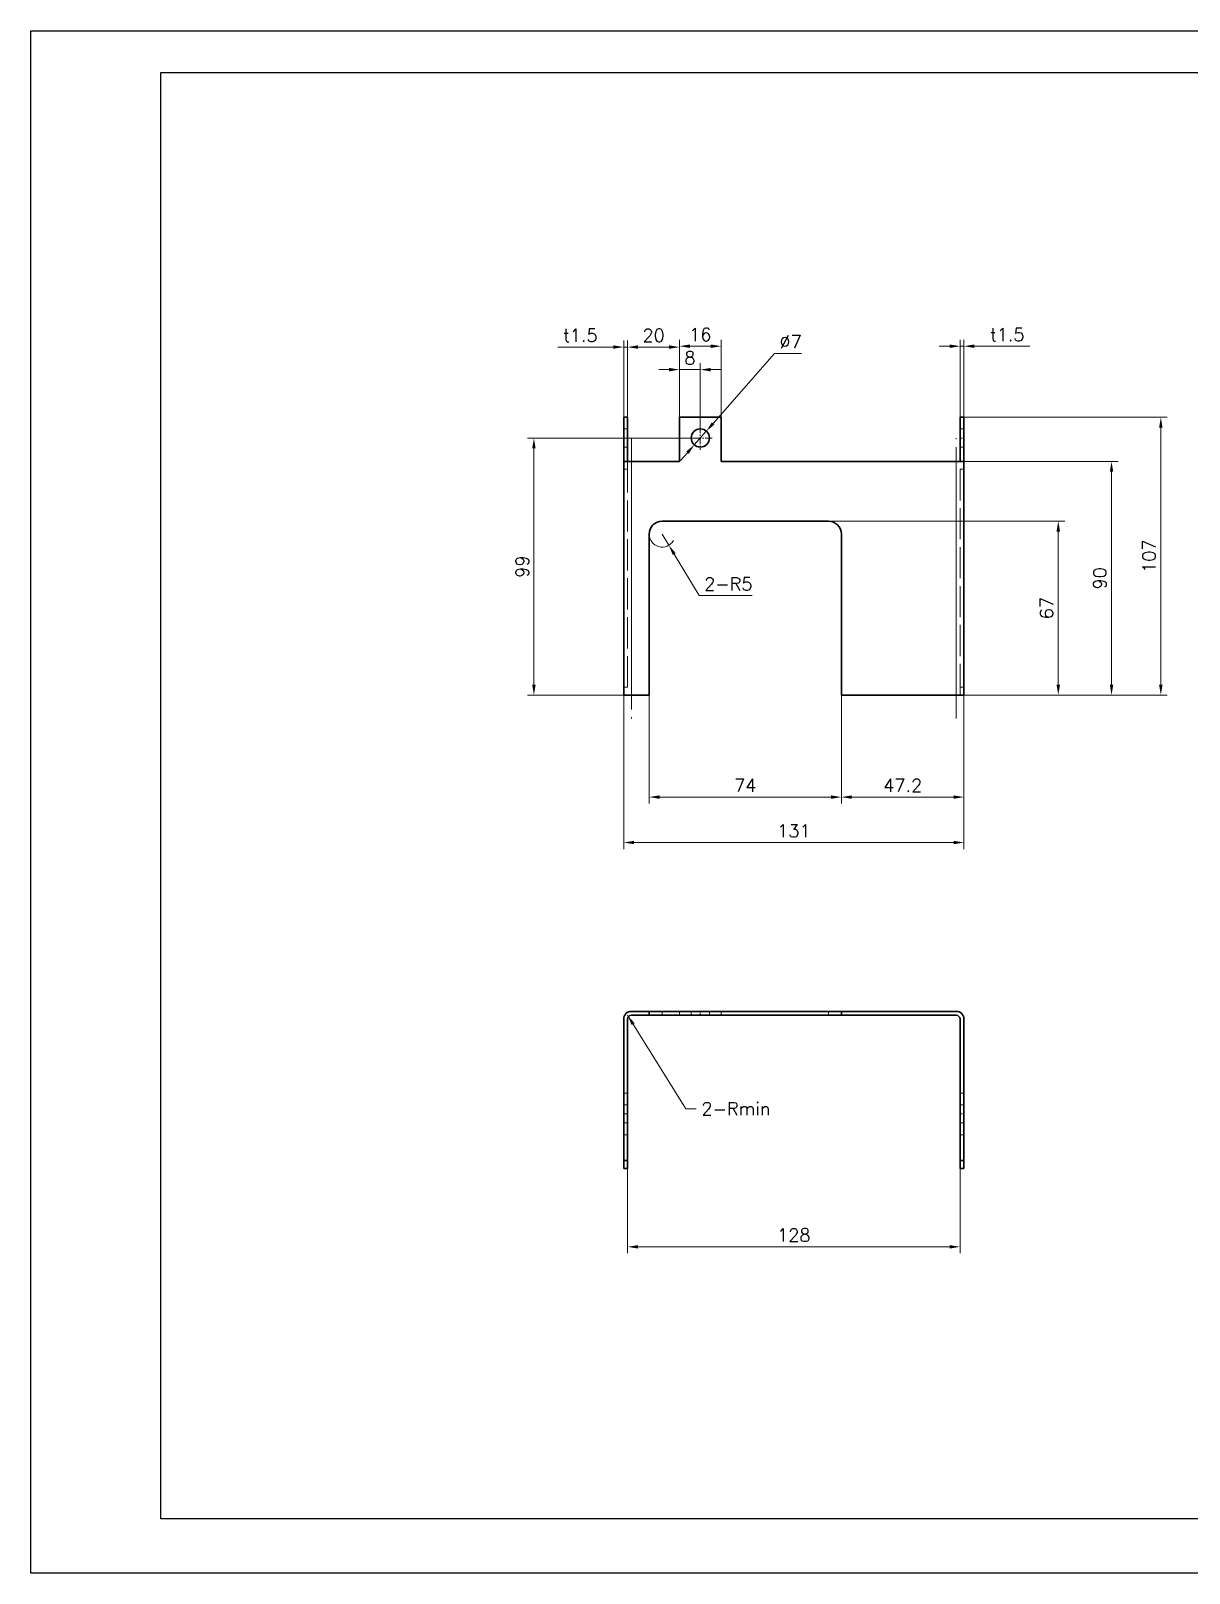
# Model space of a CAD drawing. Extents: x 337 to 133961, y -16604 to 10647.
# Drawn here: x 64372 to 64818, y 3892 to 4486 of the extents above; entities that cross this region are included whole.
import ezdxf
from ezdxf.enums import TextEntityAlignment as Align

# ---------------------------------------------------------------- set-up
doc = ezdxf.new("R2010")
doc.units = 0
for name, pattern in [('CENTER2', [28.575, 19.05, -3.175, 3.175, -3.175]), ('DASHDOT', [18.5, 12, -3, 0.5, -3]), ('DASHED', [15, 12, -3]), ('HIDDEN2', [4.7625, 3.175, -1.5875])]:
    doc.linetypes.add(name, pattern=pattern)
doc.layers.get('0').update_dxf_attribs({"linetype": 'CONTINUOUS'})
doc.layers.get('Defpoints').update_dxf_attribs({"linetype": 'CONTINUOUS'})
doc.layers.add('A3', color=7, linetype='CONTINUOUS')
for name, color, linetype, lineweight in [('DIM', 71, 'CONTINUOUS', 13), ('中心线', 2, 'CENTER2', 13), ('虚线', 1, 'HIDDEN2', 13)]:
    doc.layers.add(name, color=color, linetype=linetype, lineweight=lineweight)
doc.styles.add('CH-1', font='FSGB2312.ttf', dxfattribs={"height": 3})
doc.styles.get("Standard").update_dxf_attribs({"font": 'txt.shx', "bigfont": 'bigfont.shx'})
doc.dimstyles.new('副本2', dxfattribs={"dimscale": 2, "dimtxt": 2.5, "dimasz": 2, "dimexe": 1.25, "dimexo": 0, "dimgap": 1, "dimtad": 1, "dimdsep": 46, "dimtxsty": 'Standard', "dimcen": 0, "dimclrd": 3, "dimclre": 3, "dimclrt": 1, "dimadec": 1, "dimazin": 2, "dimtfac": 1, "dimtmove": 0, "dimatfit": 3, "dimfxl": 0, "dimtolj": 1, "dimlwd": -1, "dimlwe": -1, "dimarcsym": 0})
doc.dimstyles.new('副本2$0', dxfattribs={"dimscale": 2, "dimtxt": 2.5, "dimasz": 2, "dimexe": 1.25, "dimexo": 0, "dimgap": 1, "dimtad": 1, "dimdsep": 46, "dimtxsty": 'Standard', "dimcen": 0, "dimclrd": 3, "dimclre": 3, "dimclrt": 1, "dimadec": 1, "dimazin": 2, "dimtfac": 1, "dimtmove": 0, "dimatfit": 3, "dimfxl": 0, "dimtolj": 1, "dimlwd": -1, "dimlwe": -1, "dimarcsym": 0})
doc.dimstyles.new('副本2$3', dxfattribs={"dimscale": 2, "dimtxt": 2.5, "dimasz": 2, "dimexe": 1.25, "dimexo": 0, "dimgap": 1, "dimtad": 1, "dimtoh": 1, "dimdsep": 46, "dimtxsty": 'Standard', "dimcen": 0, "dimclrd": 3, "dimclre": 3, "dimclrt": 1, "dimadec": 1, "dimazin": 2, "dimtfac": 1, "dimtmove": 0, "dimatfit": 3, "dimfxl": 0, "dimtolj": 1, "dimlwd": -1, "dimlwe": -1, "dimarcsym": 0})
doc.dimstyles.new('副本2$4', dxfattribs={"dimscale": 2, "dimtxt": 2.5, "dimasz": 2, "dimexe": 1.25, "dimexo": 0, "dimgap": 1, "dimtad": 1, "dimtoh": 1, "dimdsep": 46, "dimtxsty": 'Standard', "dimcen": 0, "dimclrd": 3, "dimclre": 3, "dimclrt": 1, "dimadec": 1, "dimazin": 2, "dimtfac": 1, "dimtmove": 0, "dimatfit": 3, "dimfxl": 0, "dimtolj": 1, "dimlwd": -1, "dimlwe": -1, "dimarcsym": 0})

# ---------------------------------------------------------------- blocks, each defined once
blk = doc.blocks.new('A$C2CD672AE')
for p, q in [((-218.5, -289), (-218.5, 8)), ((-218.5, 8), (201.5, 8)), ((201.5, 8), (201.5, -289)), ((-193.5, 0), (193.5, 0)), ((-193.5, -278.55), (-193.5, 0)), ((16.5, -16.21), (16.5, 0)), ((21.57, 0), (21.57, -16.21)), ((69.95, 0), (181.5, 0)), ((69.95, 0), (181.5, 0)), ((69.95, 0), (181.5, 0)), ((69.95, 0), (181.5, 0)), ((193.5, 0), (193.5, -278.55)), ((101.05, 0), (101.05, -16.21)), ((101.05, 0), (101.05, -16.21)), ((101.05, 0), (101.05, -16.21)), ((101.05, 0), (101.05, -16.21)), ((101.05, 0), (101.05, -16.21)), ((116.05, 0), (116.05, -16.21)), ((116.05, 0), (116.05, -16.21)), ((116.05, 0), (116.05, -16.21)), ((116.05, 0), (116.05, -16.21)), ((116.05, 0), (116.05, -16.21)), ((128.05, 0), (128.05, -16.21)), ((128.05, 0), (128.05, -16.21)), ((128.05, 0), (128.05, -16.21)), ((128.05, 0), (128.05, -16.21)), ((128.05, 0), (128.05, -16.21)), ((140.05, -16.21), (140.05, 0)), ((16.5, -11.14), (19.04, -6.07)), ((16.5, -6.07), (128.05, -6.07)), ((16.5, -6.07), (128.05, -6.07)), ((16.5, -6.07), (128.05, -6.07)), ((16.5, -6.07), (128.05, -6.07)), ((19.04, -6.07), (21.57, -11.14)), ((128.05, -6.07), (140.05, -6.07)), ((128.05, -6.07), (140.05, -6.07)), ((128.05, -6.07), (140.05, -6.07)), ((128.05, -6.07), (193.5, -6.07)), ((16.5, -16.21), (19.04, -11.14)), ((16.5, -11.14), (128.05, -11.14)), ((16.5, -11.14), (128.05, -11.14)), ((16.5, -11.14), (128.05, -11.14)), ((16.5, -11.14), (128.05, -11.14)), ((19.04, -11.14), (21.57, -16.21)), ((16.5, -16.21), (140.05, -16.21)), ((140.05, -16.21), (16.5, -16.21)), ((16.5, -16.21), (140.05, -16.21)), ((16.5, -16.21), (193.5, -16.21)), ((193.5, -278.55), (-193.5, -278.55)), ((201.5, -289), (-218.5, -289))]:
    blk.add_line(p, q)
at = {"style": 'CH-1'}
for s, p in [('符号', (19.12, -1.91)), ('设 变 内 容', (62.89, -1.91)), ('日 期', (108.22, -2.16)), ('变更者', (122.43, -2.16)), ('锐角除去', (134.43, -1.63)), ('表面处理', (166.75, -1.61)), ('NO.', (19.39, -4.62)), ('REVISION', (63.16, -4.62)), ('DATE', (108.64, -4.87)), ('REVR', (122.85, -4.87)), ('C0.5', (134.43, -11.03))]:
    blk.add_text(s, height=1.775, dxfattribs=at).set_placement(p, align=Align.MIDDLE)
at = {"style": 'CH-1', "width": 0.7}
for s, p in [('ACUTE ANGLE', (134.43, -4.69)), ('SURFACE TREATMENT', (166.75, -4.68))]:
    blk.add_text(s, height=1.7746, dxfattribs=at).set_placement(p, align=Align.MIDDLE)
blk = doc.blocks.new('*D406')
at = {"layer": 'Defpoints', "color": 0, "transparency": 16777216}
for p in [(64600.25, 4229.68), (64731.25, 4229.68), (64731.25, 4172.9)]:
    blk.add_point(p, dxfattribs=at)
at = {"layer": 'DIM', "color": 3, "transparency": 16777216}
for p, q in [((64600.25, 4229.68), (64600.25, 4170.4)), ((64731.25, 4229.68), (64731.25, 4170.4)), ((64604.25, 4172.9), (64727.25, 4172.9))]:
    blk.add_line(p, q, dxfattribs=at)
for points in [[(64604.25, 4173.56), (64604.25, 4172.23), (64600.25, 4172.9)], [(64727.25, 4173.56), (64727.25, 4172.23), (64731.25, 4172.9)]]:
    blk.add_solid(points, dxfattribs=at)
at = {"layer": 'DIM', "color": 1, "transparency": 16777216, "insert": (64665.75, 4177.4), "char_height": 5, "attachment_point": 5}
blk.add_mtext('\\A1;131', dxfattribs=at)
blk = doc.blocks.new('*D407')
at = {"layer": 'Defpoints', "color": 0, "transparency": 16777216}
for p in [(64684.05, 4229.68), (64731.25, 4229.68), (64731.25, 4190.39)]:
    blk.add_point(p, dxfattribs=at)
at = {"layer": 'DIM', "color": 3, "transparency": 16777216}
for p, q in [((64684.05, 4229.68), (64684.05, 4187.89)), ((64731.25, 4229.68), (64731.25, 4187.89)), ((64688.05, 4190.39), (64727.25, 4190.39))]:
    blk.add_line(p, q, dxfattribs=at)
for points in [[(64688.05, 4191.06), (64688.05, 4189.73), (64684.05, 4190.39)], [(64727.25, 4191.06), (64727.25, 4189.73), (64731.25, 4190.39)]]:
    blk.add_solid(points, dxfattribs=at)
at = {"layer": 'DIM', "color": 1, "transparency": 16777216, "insert": (64707.65, 4194.89), "char_height": 5, "attachment_point": 5}
blk.add_mtext('\\A1;47.2', dxfattribs=at)
blk = doc.blocks.new('*D408')
at = {"layer": 'Defpoints', "color": 0, "transparency": 16777216}
for p in [(64610.05, 4229.68), (64684.05, 4229.68), (64610.05, 4190.39)]:
    blk.add_point(p, dxfattribs=at)
at = {"layer": 'DIM', "color": 3, "transparency": 16777216}
for p, q in [((64610.05, 4229.68), (64610.05, 4187.89)), ((64684.05, 4229.68), (64684.05, 4187.89)), ((64680.05, 4190.39), (64614.05, 4190.39))]:
    blk.add_line(p, q, dxfattribs=at)
for points in [[(64614.05, 4191.06), (64614.05, 4189.73), (64610.05, 4190.39)], [(64680.05, 4191.06), (64680.05, 4189.73), (64684.05, 4190.39)]]:
    blk.add_solid(points, dxfattribs=at)
at = {"layer": 'DIM', "color": 1, "transparency": 16777216, "insert": (64647.05, 4194.89), "char_height": 5, "attachment_point": 5}
blk.add_mtext('\\A1;74', dxfattribs=at)
blk = doc.blocks.new('*D409')
at = {"layer": 'Defpoints', "color": 0, "transparency": 16777216}
for p in [(64731.25, 4336.68), (64807.04, 4336.68), (64731.25, 4229.68)]:
    blk.add_point(p, dxfattribs=at)
at = {"layer": 'DIM', "color": 3, "transparency": 16777216}
for p, q in [((64731.25, 4336.68), (64809.54, 4336.68)), ((64807.04, 4233.68), (64807.04, 4332.68)), ((64731.25, 4229.68), (64809.54, 4229.68))]:
    blk.add_line(p, q, dxfattribs=at)
for points in [[(64806.37, 4332.68), (64807.71, 4332.68), (64807.04, 4336.68)], [(64806.37, 4233.68), (64807.71, 4233.68), (64807.04, 4229.68)]]:
    blk.add_solid(points, dxfattribs=at)
at = {"layer": 'DIM', "color": 1, "transparency": 16777216, "insert": (64802.54, 4283.18), "char_height": 5, "attachment_point": 5, "rotation": 90}
blk.add_mtext('\\A1;107', dxfattribs=at)
blk = doc.blocks.new('*D410')
at = {"layer": 'Defpoints', "color": 0, "transparency": 16777216}
for p in [(64679.05, 4296.68), (64767.56, 4296.68), (64731.25, 4229.68)]:
    blk.add_point(p, dxfattribs=at)
at = {"layer": 'DIM', "color": 3, "transparency": 16777216}
for p, q in [((64679.05, 4296.68), (64770.06, 4296.68)), ((64767.56, 4233.68), (64767.56, 4292.68)), ((64731.25, 4229.68), (64770.06, 4229.68))]:
    blk.add_line(p, q, dxfattribs=at)
for points in [[(64766.89, 4292.68), (64768.23, 4292.68), (64767.56, 4296.68)], [(64766.89, 4233.68), (64768.23, 4233.68), (64767.56, 4229.68)]]:
    blk.add_solid(points, dxfattribs=at)
at = {"layer": 'DIM', "color": 1, "transparency": 16777216, "insert": (64763.06, 4263.18), "char_height": 5, "attachment_point": 5, "rotation": 90}
blk.add_mtext('\\A1;67', dxfattribs=at)
blk = doc.blocks.new('*D411')
at = {"layer": 'Defpoints', "color": 0, "transparency": 16777216}
for p in [(64731.25, 4364.05), (64729.75, 4336.68), (64731.25, 4336.68)]:
    blk.add_point(p, dxfattribs=at)
at = {"layer": 'DIM', "color": 3, "transparency": 16777216}
for p, q in [((64729.75, 4336.68), (64729.75, 4366.55)), ((64731.25, 4336.68), (64731.25, 4366.55)), ((64725.75, 4364.05), (64721.75, 4364.05)), ((64729.75, 4364.05), (64731.25, 4364.05)), ((64735.25, 4364.05), (64756.58, 4364.05))]:
    blk.add_line(p, q, dxfattribs=at)
for points in [[(64725.75, 4364.71), (64725.75, 4363.38), (64729.75, 4364.05)], [(64735.25, 4364.71), (64735.25, 4363.38), (64731.25, 4364.05)]]:
    blk.add_solid(points, dxfattribs=at)
at = {"layer": 'DIM', "color": 1, "transparency": 16777216, "insert": (64747.91, 4368.55), "char_height": 5, "attachment_point": 5}
blk.add_mtext('\\A1;t{\\Ftxt,bigfont|c134;1.5}', dxfattribs=at)
blk = doc.blocks.new('*D412')
at = {"layer": 'Defpoints', "color": 0, "transparency": 16777216}
for p in [(64621.75, 4364.05), (64621.75, 4336.68), (64637.75, 4336.68)]:
    blk.add_point(p, dxfattribs=at)
at = {"layer": 'DIM', "color": 3, "transparency": 16777216}
for p, q in [((64621.75, 4336.68), (64621.75, 4366.55)), ((64637.75, 4336.68), (64637.75, 4366.55)), ((64633.75, 4364.05), (64625.75, 4364.05))]:
    blk.add_line(p, q, dxfattribs=at)
for points in [[(64625.75, 4364.71), (64625.75, 4363.38), (64621.75, 4364.05)], [(64633.75, 4364.71), (64633.75, 4363.38), (64637.75, 4364.05)]]:
    blk.add_solid(points, dxfattribs=at)
at = {"layer": 'DIM', "color": 1, "transparency": 16777216, "insert": (64629.75, 4368.55), "char_height": 5, "attachment_point": 5}
blk.add_mtext('\\A1;16', dxfattribs=at)
blk = doc.blocks.new('*D413')
at = {"layer": 'Defpoints', "color": 0, "transparency": 16777216}
for p in [(64728.25, 4319.68), (64788.06, 4319.68), (64731.25, 4229.68)]:
    blk.add_point(p, dxfattribs=at)
at = {"layer": 'DIM', "color": 3, "transparency": 16777216}
for p, q in [((64728.25, 4319.68), (64790.56, 4319.68)), ((64788.06, 4233.68), (64788.06, 4315.68)), ((64731.25, 4229.68), (64790.56, 4229.68))]:
    blk.add_line(p, q, dxfattribs=at)
for points in [[(64787.39, 4315.68), (64788.73, 4315.68), (64788.06, 4319.68)], [(64787.39, 4233.68), (64788.73, 4233.68), (64788.06, 4229.68)]]:
    blk.add_solid(points, dxfattribs=at)
at = {"layer": 'DIM', "color": 1, "transparency": 16777216, "insert": (64783.56, 4274.68), "char_height": 5, "attachment_point": 5, "rotation": 90}
blk.add_mtext('\\A1;90', dxfattribs=at)
blk = doc.blocks.new('*D414')
at = {"layer": 'Defpoints', "color": 0, "transparency": 16777216}
for p in [(64615.05, 4291.68), (64617.63, 4287.4)]:
    blk.add_point(p, dxfattribs=at)
at = {"layer": 'DIM', "color": 3, "transparency": 16777216}
for p, q in [((64615.05, 4291.68), (64617.63, 4287.4)), ((64629.36, 4267.99), (64619.7, 4283.98)), ((64649.69, 4267.99), (64629.36, 4267.99))]:
    blk.add_line(p, q, dxfattribs=at)
blk.add_arc((64615.05, 4291.68), 5, 180, 329.77838, dxfattribs=at)
blk.add_solid([(64620.27, 4284.32), (64619.13, 4283.63), (64617.63, 4287.4)], dxfattribs=at)
at = {"layer": 'DIM', "color": 1, "transparency": 16777216, "insert": (64640.53, 4272.49), "char_height": 5, "attachment_point": 5}
blk.add_mtext('\\A1;2-{\\Ftxt,bigfont|c134;R5}', dxfattribs=at)
blk = doc.blocks.new('*D415')
at = {"layer": 'Defpoints', "color": 0, "transparency": 16777216}
for p in [(64632.06, 4331.31), (64627.44, 4326.05)]:
    blk.add_point(p, dxfattribs=at)
at = {"layer": 'DIM', "color": 3, "transparency": 16777216}
for p, q in [((64658.34, 4361.27), (64634.69, 4334.32)), ((64668.67, 4361.27), (64658.34, 4361.27)), ((64627.44, 4326.05), (64632.06, 4331.31)), ((64624.8, 4323.04), (64622.16, 4320.04))]:
    blk.add_line(p, q, dxfattribs=at)
for points in [[(64634.19, 4334.76), (64635.19, 4333.88), (64632.06, 4331.31)], [(64624.3, 4323.48), (64625.3, 4322.6), (64627.44, 4326.05)]]:
    blk.add_solid(points, dxfattribs=at)
at = {"layer": 'DIM', "color": 1, "transparency": 16777216, "insert": (64664.5, 4365.77), "char_height": 5, "attachment_point": 5}
blk.add_mtext('\\A1;∅7', dxfattribs=at)
blk = doc.blocks.new('*D416')
at = {"layer": 'Defpoints', "color": 0, "transparency": 16777216}
for p in [(64621.75, 4363.71), (64601.75, 4336.68), (64621.75, 4336.68)]:
    blk.add_point(p, dxfattribs=at)
at = {"layer": 'DIM', "color": 3, "transparency": 16777216}
for p, q in [((64601.75, 4336.68), (64601.75, 4366.21)), ((64621.75, 4336.68), (64621.75, 4366.21)), ((64605.75, 4363.71), (64617.75, 4363.71))]:
    blk.add_line(p, q, dxfattribs=at)
for points in [[(64605.75, 4364.38), (64605.75, 4363.05), (64601.75, 4363.71)], [(64617.75, 4364.38), (64617.75, 4363.05), (64621.75, 4363.71)]]:
    blk.add_solid(points, dxfattribs=at)
at = {"layer": 'DIM', "color": 1, "transparency": 16777216, "insert": (64611.75, 4368.21), "char_height": 5, "attachment_point": 5}
blk.add_mtext('\\A1;20', dxfattribs=at)
blk = doc.blocks.new('*D417')
at = {"layer": 'Defpoints', "color": 0, "transparency": 16777216}
for p in [(64601.75, 4363.71), (64600.25, 4336.68), (64601.75, 4336.68)]:
    blk.add_point(p, dxfattribs=at)
at = {"layer": 'DIM', "color": 3, "transparency": 16777216}
for p, q in [((64600.25, 4336.68), (64600.25, 4366.21)), ((64601.75, 4336.68), (64601.75, 4366.21)), ((64596.25, 4363.71), (64574.91, 4363.71)), ((64601.75, 4363.71), (64600.25, 4363.71)), ((64605.75, 4363.71), (64609.75, 4363.71))]:
    blk.add_line(p, q, dxfattribs=at)
for points in [[(64596.25, 4364.38), (64596.25, 4363.05), (64600.25, 4363.71)], [(64605.75, 4364.38), (64605.75, 4363.05), (64601.75, 4363.71)]]:
    blk.add_solid(points, dxfattribs=at)
at = {"layer": 'DIM', "color": 1, "transparency": 16777216, "insert": (64583.58, 4368.21), "char_height": 5, "attachment_point": 5}
blk.add_mtext('\\A1;t{\\Ftxt,bigfont|c134;1.5}', dxfattribs=at)
blk = doc.blocks.new('*D418')
at = {"layer": 'Defpoints', "color": 0, "transparency": 16777216}
for p in [(64565.68, 4328.68), (64629.75, 4328.68), (64600.25, 4229.68)]:
    blk.add_point(p, dxfattribs=at)
at = {"layer": 'DIM', "color": 3, "transparency": 16777216}
for p, q in [((64629.75, 4328.68), (64563.18, 4328.68)), ((64565.68, 4233.68), (64565.68, 4324.68)), ((64600.25, 4229.68), (64563.18, 4229.68))]:
    blk.add_line(p, q, dxfattribs=at)
for points in [[(64565.02, 4324.68), (64566.35, 4324.68), (64565.68, 4328.68)], [(64565.02, 4233.68), (64566.35, 4233.68), (64565.68, 4229.68)]]:
    blk.add_solid(points, dxfattribs=at)
at = {"layer": 'DIM', "color": 1, "transparency": 16777216, "insert": (64561.18, 4279.18), "char_height": 5, "attachment_point": 5, "rotation": 90}
blk.add_mtext('\\A1;99', dxfattribs=at)
blk = doc.blocks.new('*D425')
at = {"layer": 'Defpoints', "color": 0, "transparency": 16777216}
for p in [(64601.75, 4048.88), (64729.75, 4048.88), (64729.75, 4017.18)]:
    blk.add_point(p, dxfattribs=at)
at = {"layer": 'DIM', "color": 3, "transparency": 16777216}
for p, q in [((64601.75, 4048.88), (64601.75, 4014.68)), ((64729.75, 4048.88), (64729.75, 4014.68)), ((64605.75, 4017.18), (64725.75, 4017.18))]:
    blk.add_line(p, q, dxfattribs=at)
for points in [[(64605.75, 4017.85), (64605.75, 4016.52), (64601.75, 4017.18)], [(64725.75, 4017.85), (64725.75, 4016.52), (64729.75, 4017.18)]]:
    blk.add_solid(points, dxfattribs=at)
at = {"layer": 'DIM', "color": 1, "transparency": 16777216, "insert": (64665.75, 4021.68), "char_height": 5, "attachment_point": 5}
blk.add_mtext('\\A1;128', dxfattribs=at)
blk = doc.blocks.new('*D426')
at = {"layer": 'Defpoints', "color": 0, "transparency": 16777216}
for p in [(64621.75, 4355.02), (64621.75, 4336.68), (64629.75, 4333.23)]:
    blk.add_point(p, dxfattribs=at)
at = {"layer": 'DIM', "color": 3, "transparency": 16777216}
for p, q in [((64617.75, 4355.02), (64613.75, 4355.02)), ((64621.75, 4336.68), (64621.75, 4357.52)), ((64629.75, 4355.02), (64621.75, 4355.02)), ((64629.75, 4333.23), (64629.75, 4357.52)), ((64633.75, 4355.02), (64637.75, 4355.02))]:
    blk.add_line(p, q, dxfattribs=at)
for points in [[(64617.75, 4355.68), (64617.75, 4354.35), (64621.75, 4355.02)], [(64633.75, 4355.68), (64633.75, 4354.35), (64629.75, 4355.02)]]:
    blk.add_solid(points, dxfattribs=at)
at = {"layer": 'DIM', "color": 1, "transparency": 16777216, "insert": (64625.75, 4359.52), "char_height": 5, "attachment_point": 5}
blk.add_mtext('\\A1;8', dxfattribs=at)

msp = doc.modelspace()

# ---------------------------------------------------------------- linework, layer by layer
at = {"color": 7, "lineweight": 35, "ltscale": 0.425}
for p, q in [((64600.247, 4319.682), (64600.247, 4336.682)), ((64601.747, 4319.682), (64601.747, 4336.682)), ((64621.747, 4336.682), (64621.747, 4319.682)), ((64637.747, 4319.682), (64637.747, 4336.682)), ((64729.747, 4319.682), (64729.747, 4336.682)), ((64731.247, 4319.682), (64731.247, 4336.682))]:
    msp.add_line(p, q, dxfattribs=at)
at = {"color": 7, "lineweight": 35, "ltscale": 0.0375}
for p, q in [((64600.247, 4336.682), (64601.747, 4336.682)), ((64729.747, 4336.682), (64731.247, 4336.682)), ((64610.047, 4107.881), (64610.047, 4106.381)), ((64684.047, 4107.881), (64684.047, 4106.381)), ((64600.247, 4050.381), (64601.747, 4050.381)), ((64600.247, 4047.381), (64601.747, 4047.381)), ((64729.747, 4050.381), (64731.247, 4050.381)), ((64729.747, 4047.381), (64731.247, 4047.381))]:
    msp.add_line(p, q, dxfattribs=at)
at = {"color": 7, "lineweight": 35, "ltscale": 0.4}
msp.add_line((64621.747, 4336.682), (64637.747, 4336.682), dxfattribs=at)
at = {"color": 7, "lineweight": 35, "ltscale": 0.075}
for p, q in [((64600.247, 4319.682), (64603.247, 4319.682)), ((64731.247, 4319.682), (64728.247, 4319.682)), ((64600.247, 4229.682), (64603.247, 4229.682)), ((64731.247, 4229.682), (64728.247, 4229.682)), ((64600.247, 4047.381), (64600.247, 4050.381)), ((64601.747, 4050.381), (64601.747, 4047.381)), ((64729.747, 4050.381), (64729.747, 4047.381)), ((64731.247, 4050.381), (64731.247, 4047.381))]:
    msp.add_line(p, q, dxfattribs=at)
at = {"color": 7, "lineweight": 35}
for p, q in [((64600.247, 4319.682), (64600.247, 4229.682)), ((64637.747, 4319.682), (64728.247, 4319.682)), ((64731.247, 4229.682), (64731.247, 4319.682)), ((64615.047, 4296.682), (64679.047, 4296.682)), ((64610.047, 4291.682), (64610.047, 4229.682)), ((64684.047, 4229.682), (64684.047, 4291.682)), ((64684.047, 4229.682), (64728.247, 4229.682)), ((64600.247, 4104.881), (64600.247, 4065.881)), ((64601.747, 4104.881), (64601.747, 4065.881)), ((64615.047, 4107.881), (64679.047, 4107.881)), ((64615.047, 4106.381), (64679.047, 4106.381)), ((64684.047, 4107.881), (64728.247, 4107.881)), ((64684.047, 4106.381), (64728.247, 4106.381)), ((64729.747, 4104.881), (64729.747, 4050.381)), ((64731.247, 4104.881), (64731.247, 4050.381))]:
    msp.add_line(p, q, dxfattribs=at)
at = {"color": 7, "lineweight": 35, "ltscale": 0.4625}
msp.add_line((64603.247, 4319.682), (64621.747, 4319.682), dxfattribs=at)
at = {"color": 7, "lineweight": 13}
for p, q in [((64603.247, 4319.682), (64603.247, 4229.682)), ((64728.247, 4229.682), (64728.247, 4319.682))]:
    msp.add_line(p, q, dxfattribs=at)
at = {"color": 7, "lineweight": 35, "ltscale": 0.17}
for p, q in [((64610.047, 4229.682), (64603.247, 4229.682)), ((64610.047, 4107.881), (64603.247, 4107.881)), ((64603.247, 4106.381), (64610.047, 4106.381))]:
    msp.add_line(p, q, dxfattribs=at)
at = {"color": 7, "lineweight": 35, "ltscale": 0.125}
for p, q in [((64615.047, 4107.881), (64610.047, 4107.881)), ((64610.047, 4106.381), (64615.047, 4106.381)), ((64684.047, 4107.881), (64679.047, 4107.881)), ((64679.047, 4106.381), (64684.047, 4106.381))]:
    msp.add_line(p, q, dxfattribs=at)
at = {"color": 7, "lineweight": 13, "ltscale": 0.0375}
for p, q in [((64615.047, 4107.881), (64615.047, 4106.381)), ((64679.047, 4107.881), (64679.047, 4106.381))]:
    msp.add_line(p, q, dxfattribs=at)
at = {"color": 7, "lineweight": 35, "ltscale": 0.3875}
for p, q in [((64600.247, 4065.881), (64600.247, 4050.381)), ((64601.747, 4065.881), (64601.747, 4050.381))]:
    msp.add_line(p, q, dxfattribs=at)
at = {"color": 7, "lineweight": 35}
msp.add_circle((64629.747, 4328.682), 3.5, dxfattribs=at)
for centre, radius, start, end in [((64615.047, 4291.682), 5, 90, 180), ((64679.047, 4291.682), 5, 0, 90), ((64603.247, 4104.881), 3, 90, 180), ((64603.247, 4104.881), 1.5, 90, 180), ((64728.247, 4104.881), 3, 0, 90), ((64728.247, 4104.881), 1.5, 0, 90)]:
    msp.add_arc(centre, radius, start, end, dxfattribs=at)
at = {"layer": 'A3'}
msp.add_lwpolyline([(64372.005, 4485.504), (65212.005, 4485.504), (65212.005, 3891.504), (64372.005, 3891.504)], close=True, dxfattribs=at)
at = {"layer": '中心线', "linetype": 'DASHDOT', "lineweight": 13, "ltscale": 0.227499}
for p, q in [((64629.747, 4333.232), (64629.747, 4324.132)), ((64634.297, 4328.682), (64625.198, 4328.682))]:
    msp.add_line(p, q, dxfattribs=at)
at = {"layer": '中心线', "linetype": 'DASHDOT', "lineweight": 13, "ltscale": 0.045016}
for p, q in [((64601.898, 4328.682), (64600.097, 4328.682)), ((64731.398, 4328.682), (64729.597, 4328.682)), ((64601.898, 4068.381), (64600.097, 4068.381)), ((64731.398, 4068.381), (64729.597, 4068.381))]:
    msp.add_line(p, q, dxfattribs=at)
at = {"layer": '中心线', "linetype": 'DASHDOT', "lineweight": 13}
for p, q in [((64603.247, 4328.682), (64603.247, 4220.682)), ((64728.247, 4220.682), (64728.247, 4328.682))]:
    msp.add_line(p, q, dxfattribs=at)
at = {"layer": '中心线', "linetype": 'DASHDOT', "lineweight": 13, "ltscale": 0.045015}
for p, q in [((64615.047, 4108.031), (64615.047, 4106.23)), ((64629.747, 4108.031), (64629.747, 4106.23)), ((64679.047, 4108.031), (64679.047, 4106.23))]:
    msp.add_line(p, q, dxfattribs=at)
at = {"layer": '虚线', "linetype": 'DASHED', "lineweight": 13, "ltscale": 0.0375}
for p, q in [((64601.747, 4332.182), (64600.247, 4332.182)), ((64731.247, 4332.182), (64729.747, 4332.182)), ((64601.747, 4325.182), (64600.247, 4325.182)), ((64731.247, 4325.182), (64729.747, 4325.182)), ((64601.747, 4316.682), (64600.247, 4316.682)), ((64731.247, 4316.682), (64729.747, 4316.682)), ((64600.247, 4232.682), (64601.747, 4232.682)), ((64729.747, 4232.682), (64731.247, 4232.682)), ((64621.747, 4107.881), (64621.747, 4106.381)), ((64626.247, 4107.881), (64626.247, 4106.381)), ((64633.247, 4107.881), (64633.247, 4106.381)), ((64637.747, 4107.881), (64637.747, 4106.381)), ((64600.247, 4076.381), (64601.747, 4076.381)), ((64729.747, 4076.381), (64731.247, 4076.381)), ((64601.747, 4071.881), (64600.247, 4071.881)), ((64731.247, 4071.881), (64729.747, 4071.881)), ((64601.747, 4064.881), (64600.247, 4064.881)), ((64731.247, 4064.881), (64729.747, 4064.881)), ((64600.247, 4060.381), (64601.747, 4060.381)), ((64729.747, 4060.381), (64731.247, 4060.381)), ((64601.747, 4050.381), (64600.247, 4050.381)), ((64731.247, 4050.381), (64729.747, 4050.381))]:
    msp.add_line(p, q, dxfattribs=at)
at = {"layer": '虚线', "linetype": 'DASHED', "lineweight": 13}
for p, q in [((64601.747, 4319.682), (64601.747, 4229.682)), ((64603.247, 4319.682), (64603.247, 4229.682)), ((64728.247, 4229.682), (64728.247, 4319.682)), ((64729.747, 4229.682), (64729.747, 4319.682))]:
    msp.add_line(p, q, dxfattribs=at)

# ---------------------------------------------------------------- block references
at = {"xscale": 2, "yscale": 2, "zscale": 2}
msp.add_blockref('A$C2CD672AE', (64809.005, 4469.504), dxfattribs=at)

# ---------------------------------------------------------------- texts
at = {"layer": 'DIM', "color": 1, "insert": (64630.143, 4072.833), "char_height": 5, "width": 626.0377, "attachment_point": 1}
msp.add_mtext('\\A1;2-Rmin', dxfattribs=at)

# ---------------------------------------------------------------- dimensions: what is measured, and where the dimension line sits
at = {"layer": 'DIM'}
dim = msp.add_linear_dim(base=(64601.747, 4363.714), p1=(64600.247, 4336.682), p2=(64601.747, 4336.682), text='t{\\Ftxt,bigfont|c134;<>}', dimstyle='副本2$0', dxfattribs=at)
dim.commit()
dim.dimension.update_dxf_attribs({"geometry": '*D417', "text_midpoint": (64583.581, 4363.714), "dimtype": 160})
for base, p1, p2, picture, middle in [((64621.747, 4363.714), (64601.747, 4336.682), (64621.747, 4336.682), '*D416', (64611.747, 4368.214)), ((64621.747, 4364.048), (64637.747, 4336.682), (64621.747, 4336.682), '*D412', (64629.747, 4368.548)), ((64621.747, 4355.017), (64629.747, 4333.232), (64621.747, 4336.682), '*D426', (64625.747, 4359.517)), ((64731.247, 4172.897), (64600.247, 4229.682), (64731.247, 4229.682), '*D406', (64665.747, 4177.397)), ((64610.047, 4190.395), (64684.047, 4229.682), (64610.047, 4229.682), '*D408', (64647.047, 4194.895)), ((64731.247, 4190.395), (64684.047, 4229.682), (64731.247, 4229.682), '*D407', (64707.647, 4194.895)), ((64729.747, 4017.183), (64601.747, 4048.881), (64729.747, 4048.881), '*D425', (64665.747, 4021.683))]:
    dim = msp.add_linear_dim(base=base, p1=p1, p2=p2, dimstyle='副本2$0', dxfattribs=at)
    dim.commit()
    dim.dimension.update_dxf_attribs({"geometry": picture, "text_midpoint": middle})
dim = msp.add_diameter_dim_2p(p1=(64627.439, 4326.051), p2=(64632.056, 4331.313), dimstyle='副本2$3', dxfattribs=at)
dim.commit()
dim.dimension.update_dxf_attribs({"geometry": '*D415', "text_midpoint": (64664.504, 4361.27), "dimtype": 163})
dim = msp.add_linear_dim(base=(64731.247, 4364.048), p1=(64729.747, 4336.682), p2=(64731.247, 4336.682), text='t{\\Ftxt,bigfont|c134;<>}', dimstyle='副本2$0', dxfattribs=at)
dim.commit()
dim.dimension.update_dxf_attribs({"geometry": '*D411', "text_midpoint": (64747.914, 4368.548)})
for base, p1, p2, picture, middle in [((64807.039, 4336.682), (64731.247, 4229.682), (64731.247, 4336.682), '*D409', (64802.539, 4283.182)), ((64565.683, 4328.682), (64600.247, 4229.682), (64629.747, 4328.682), '*D418', (64561.183, 4279.182)), ((64788.059, 4319.682), (64731.247, 4229.682), (64728.247, 4319.682), '*D413', (64783.559, 4274.682)), ((64767.561, 4296.682), (64731.247, 4229.682), (64679.047, 4296.682), '*D410', (64763.061, 4263.182))]:
    dim = msp.add_linear_dim(base=base, p1=p1, p2=p2, angle=90, dimstyle='副本2$0', dxfattribs=at)
    dim.commit()
    dim.dimension.update_dxf_attribs({"geometry": picture, "text_midpoint": middle})
dim = msp.add_radius_dim(center=(64615.047, 4291.682), mpoint=(64617.632, 4287.402), text='2-{\\Ftxt,bigfont|c134;<>}', dimstyle='副本2$4', dxfattribs=at)
dim.commit()
dim.dimension.update_dxf_attribs({"geometry": '*D414', "text_midpoint": (64640.526, 4267.986), "dimtype": 164})

# ---------------------------------------------------------------- leaders
at = {"layer": 'DIM', "annotation_type": 0, "has_hookline": 1, "hookline_direction": 0, "text_width": 25}
msp.add_leader([(64601.747, 4106.381), (64624.143, 4070.333), (64628.143, 4070.333)], dimstyle='副本2', override={"dimgap": 1, "dimtad": 0}, dxfattribs=at)

doc.saveas('drawing.dxf')
